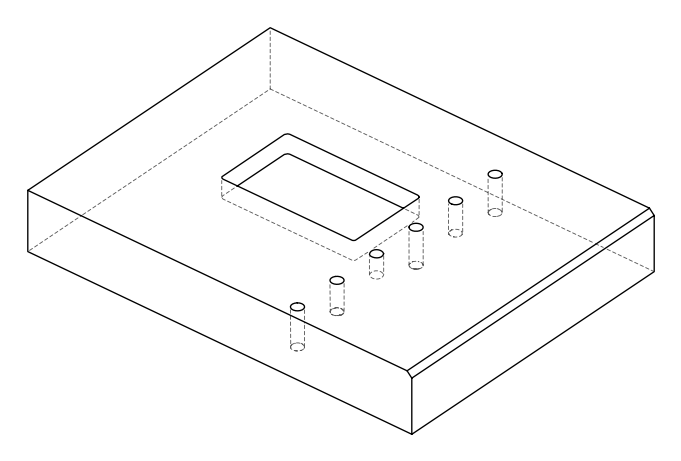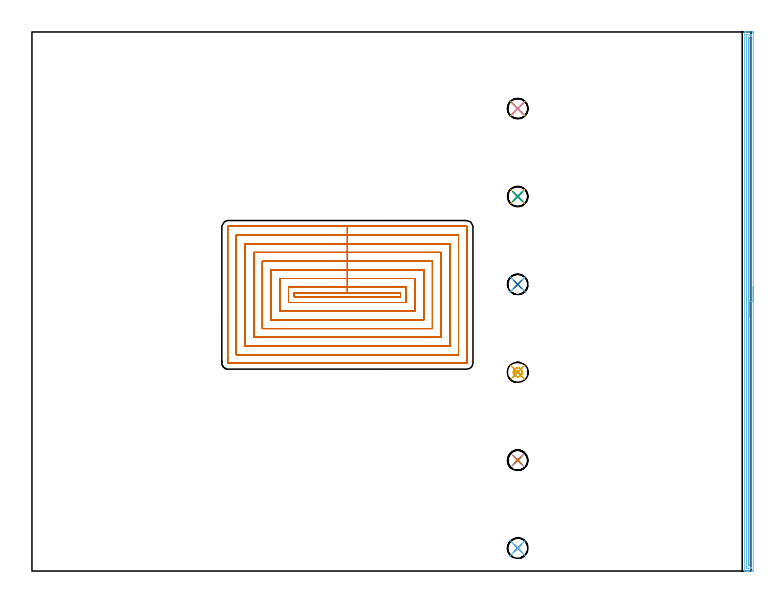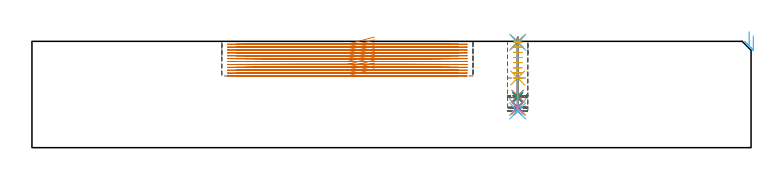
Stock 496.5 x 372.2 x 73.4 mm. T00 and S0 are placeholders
(PLAN: 25 operations, 15 tool changes, 86.5 min)
(1 SPOT_DRILL | STEP1POCKET | NXT0321_9005460120000 | 0.03 min | 423 mm3)
(2 SPOT_DRILL_1 | STEP1POCKET_1 | NXT0321_9005460120000 | 0.03 min | 419 mm3)
(3 SPOT_DRILL_2 | STEP1POCKET_2 | NXT0321_9005460120000 | 0.03 min | 2 mm3)
(4 SPOT_DRILL_3 | STEP1POCKET_3 | NXT0321_9005460120000 | 0.03 min | 3 mm3)
(5 SPOT_DRILL_4 | STEP1POCKET_4 | NXT0321_9005460120000 | 0.03 min | 2 mm3)
(6 SPOT_DRILL_5 | STEP1POCKET_5 | NXT0321_9005460120000 | 0.03 min | 2 mm3)
(7 DRILL_BLIND_HOLE_INTO_CENTER | STEP1POCKET | UGT0301_480 | 0.2 min | 2608 mm3)
(8 DRILL_TO_ENLARGE_BLIND_HOLE | STEP1POCKET | UGT0301_374 | 0.2 min | 3754 mm3)
(9 DRILL_BLIND_HOLE_INTO_CENTER_1 | STEP1POCKET_1 | UGT0301_480 | 0.16 min | 2023 mm3)
(10 DRILL_TO_ENLARGE_BLIND_HOLE_1 | STEP1POCKET_1 | UGT0301_374 | 0.16 min | 2963 mm3)
(11 DRILL_BLIND_HOLE_INTO_CENTER_2 | STEP1POCKET_2 | NXT0301_128 | 0.11 min | 2725 mm3)
(12 DRILL_BLIND_HOLE_INTO_CENTER_3 | STEP1POCKET_3 | UGT0301_480 | 0.19 min | 2457 mm3)
(13 DRILL_TO_ENLARGE_BLIND_HOLE_2 | STEP1POCKET_3 | UGT0301_374 | 0.19 min | 3553 mm3)
(14 DRILL_BLIND_HOLE_INTO_CENTER_4 | STEP1POCKET_4 | UGT0301_480 | 0.17 min | 2088 mm3)
(15 DRILL_TO_ENLARGE_BLIND_HOLE_3 | STEP1POCKET_4 | UGT0301_374 | 0.17 min | 3049 mm3)
(16 DRILL_BLIND_HOLE_INTO_CENTER_5 | STEP1POCKET_5 | UGT0301_480 | 0.19 min | 2488 mm3)
(17 DRILL_TO_ENLARGE_BLIND_HOLE_4 | STEP1POCKET_5 | UGT0301_374 | 0.19 min | 3589 mm3)
(18 BORE_BLIND_HOLE | STEP1POCKET | UGT0332_064 | 0.2 min | 1022 mm3)
(19 BORE_BLIND_HOLE_1 | STEP1POCKET_1 | UGT0332_064 | 0.16 min | 802 mm3)
(20 BORE_BLIND_HOLE_2 | STEP1POCKET_3 | UGT0332_064 | 0.19 min | 964 mm3)
(21 BORE_BLIND_HOLE_3 | STEP1POCKET_4 | UGT0332_064 | 0.17 min | 824 mm3)
(22 BORE_BLIND_HOLE_4 | STEP1POCKET_5 | UGT0332_064 | 0.19 min | 970 mm3)
(23 MILL_ROUGH_BLIND_HOLE_CONTOUR | STEP1POCKET_2 | NXT0201_009 | Spiral | 1.05 min | 1213 mm3)
(24 AREA_MILL | FG_CHAMFER_SURFACE | UGT0205_001 | 9.09 min | 6925 mm3)
(25 MILL_RECTANGULAR_POCKET | POCKET_RECTANGULAR_STRAIGHT | NXT0201_009 | Follow Part, ap 2, ae 75% | 73.33 min | 424805 mm3)
(TOOL NXT0321_9005460120000 | NC Spot Drill, 142deg, 12mm, Carbide, Uncoated | D12 PA142 FL30 Z2)
(TOOL UGT0301_480 | Carbide Drill 8.5 mm | D8.5 PA118 FL75 Z2)
(TOOL UGT0301_374 | Twist Drill Flat Bottom 13 mm | D13 PA180 FL101 Z2)
(TOOL NXT0301_128 | Carbide Drill 12mm [861.1-1200-036A1-GP GC34] | D12 PA150 FL37.4 Z2)
(TOOL UGT0332_064 | 14 mm Boring Bar Slip Fit | D14)
(TOOL NXT0201_009 | ENDMILL 8mm [2P460-0800-NA 1630] | D8 FL26 Z6)
(TOOL UGT0205_001 | Chamfer Mill 20 x 3 x 45 deg. | D20 FL50 Z2)
(OP 1 SPOT_DRILL)
G17 G21 G94 G90
T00 M6
G54
G17 G0 G90 X335.4 Y15.8 S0 M3
G43 Z83.4 H0
G94 G81 G98 Z72.793 F250. R76.4
G80
M5
M2
(OP 2 SPOT_DRILL_1)
G17 G21 G94 G90
T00 M6
G54
G17 G0 G90 X335.4 Y76.5 S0 M3
G43 Z83.4 H0
G94 G81 G98 Z72.793 F250. R76.4
G80
M5
M2
(OP 3 SPOT_DRILL_2)
G17 G21 G94 G90
T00 M6
G54
G17 G0 G90 X335.4 Y137.2 S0 M3
G43 Z83.4 H0
G94 G81 G98 Z72.793 F250. R76.4
G80
M5
M2
(OP 4 SPOT_DRILL_3)
G17 G21 G94 G90
T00 M6
G54
G17 G0 G90 X335.4 Y197.9 S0 M3
G43 Z83.4 H0
G94 G81 G98 Z72.793 F250. R76.4
G80
M5
M2
(OP 5 SPOT_DRILL_4)
G17 G21 G94 G90
T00 M6
G54
G17 G0 G90 X335.4 Y258.6 S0 M3
G43 Z83.4 H0
G94 G81 G98 Z72.793 F250. R76.4
G80
M5
M2
(OP 6 SPOT_DRILL_5)
G17 G21 G94 G90
T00 M6
G54
G17 G0 G90 X335.4 Y319.3 S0 M3
G43 Z83.4 H0
G94 G81 G98 Z72.793 F250. R76.4
G80
M5
M2
(OP 7 DRILL_BLIND_HOLE_INTO_CENTER)
G17 G21 G94 G90
T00 M6
G54
G17 G0 G90 X335.4 Y15.8 S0 M3
G43 Z83.4 H0
G94 G81 G98 Z25.3 F250. R75.4
G80
M5
M2
(OP 8 DRILL_TO_ENLARGE_BLIND_HOLE)
G17 G21 G94 G90
T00 M6
G54
G17 G0 G90 X335.4 Y15.8 S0 M3
G43 Z83.4 H0
G94 G73 G98 Z25.3 F250. Q12.025 R75.4
G80
M5
M2
(OP 9 DRILL_BLIND_HOLE_INTO_CENTER_1)
G17 G21 G94 G90
T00 M6
G54
G17 G0 G90 X335.4 Y76.5 S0 M3
G43 Z83.4 H0
G94 G81 G98 Z35.6 F250. R75.4
G80
M5
M2
(OP 10 DRILL_TO_ENLARGE_BLIND_HOLE_1)
G17 G21 G94 G90
T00 M6
G54
G17 G0 G90 X335.4 Y76.5 S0 M3
G43 Z83.4 H0
G94 G73 G98 Z35.6 F250. Q12.6 R75.4
G80
M5
M2
(OP 11 DRILL_BLIND_HOLE_INTO_CENTER_2)
G17 G21 G94 G90
T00 M6
G54
G17 G0 G90 X335.4 Y137.2 S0 M3
G43 Z83.4 H1
G94 G81 G98 Z48.1 F250. R75.4
G80
M5
M2
(OP 12 DRILL_BLIND_HOLE_INTO_CENTER_3)
G17 G21 G94 G90
T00 M6
G54
G17 G0 G90 X335.4 Y197.9 S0 M3
G43 Z83.4 H0
G94 G81 G98 Z27.9 F250. R75.4
G80
M5
M2
(OP 13 DRILL_TO_ENLARGE_BLIND_HOLE_2)
G17 G21 G94 G90
T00 M6
G54
G17 G0 G90 X335.4 Y197.9 S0 M3
G43 Z83.4 H0
G94 G73 G98 Z27.9 F250. Q11.375 R75.4
G80
M5
M2
(OP 14 DRILL_BLIND_HOLE_INTO_CENTER_4)
G17 G21 G94 G90
T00 M6
G54
G17 G0 G90 X335.4 Y258.6 S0 M3
G43 Z83.4 H0
G94 G81 G98 Z34.5 F250. R75.4
G80
M5
M2
(OP 15 DRILL_TO_ENLARGE_BLIND_HOLE_3)
G17 G21 G94 G90
T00 M6
G54
G17 G0 G90 X335.4 Y258.6 S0 M3
G43 Z83.4 H0
G94 G73 G98 Z34.5 F250. Q12.967 R75.4
G80
M5
M2
(OP 16 DRILL_BLIND_HOLE_INTO_CENTER_5)
G17 G21 G94 G90
T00 M6
G54
G17 G0 G90 X335.4 Y319.3 S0 M3
G43 Z83.4 H0
G94 G81 G98 Z27.4 F250. R75.4
G80
M5
M2
(OP 17 DRILL_TO_ENLARGE_BLIND_HOLE_4)
G17 G21 G94 G90
T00 M6
G54
G17 G0 G90 X335.4 Y319.3 S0 M3
G43 Z83.4 H0
G94 G73 G98 Z27.4 F250. Q11.5 R75.4
G80
M5
M2
(OP 18 BORE_BLIND_HOLE)
G17 G21 G94 G90
T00 M6
G54
G17 G0 G90 X335.4 Y15.8 S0 M3
G43 Z83.4 H0
G94 G85 G98 Z25.3 F250. R75.4
G80
M5
M2
(OP 19 BORE_BLIND_HOLE_1)
G17 G21 G94 G90
T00 M6
G54
G17 G0 G90 X335.4 Y76.5 S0 M3
G43 Z83.4 H0
G94 G85 G98 Z35.6 F250. R75.4
G80
M5
M2
(OP 20 BORE_BLIND_HOLE_2)
G17 G21 G94 G90
T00 M6
G54
G17 G0 G90 X335.4 Y197.9 S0 M3
G43 Z83.4 H0
G94 G85 G98 Z27.9 F250. R75.4
G80
M5
M2
(OP 21 BORE_BLIND_HOLE_3)
G17 G21 G94 G90
T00 M6
G54
G17 G0 G90 X335.4 Y258.6 S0 M3
G43 Z83.4 H0
G94 G85 G98 Z34.5 F250. R75.4
G80
M5
M2
(OP 22 BORE_BLIND_HOLE_4)
G17 G21 G94 G90
T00 M6
G54
G17 G0 G90 X335.4 Y319.3 S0 M3
G43 Z83.4 H0
G94 G85 G98 Z27.4 F250. R75.4
G80
M5
M2
(OP 23 MILL_ROUGH_BLIND_HOLE_CONTOUR)
G17 G21 G94 G90
T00 M6
G54
G17 G0 G90 X335.4 Y137.2 S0 M3
G43 Z83.4 H1
Z72.863
G94 G3 X335.715 Y138.006 R0.465 F250.
X334.28 Y138.235 R1.311
X333.209 Y135.77 R2.012
X335.639 Y134.159 R2.366
X338.441 Y137.439 R3.05
X335.639 Y134.159 R-3.05
X337.04 Y135.799 R1.525
X335.4 Y137.2 R1.525
G0 Z69.325
G3 X335.715 Y138.006 R0.465
X334.28 Y138.235 R1.311
X333.209 Y135.77 R2.012
X335.639 Y134.159 R2.366
X338.441 Y137.439 R3.05
X335.639 Y134.159 R-3.05
X337.04 Y135.799 R1.525
X335.4 Y137.2 R1.525
G0 Z65.788
G3 X335.715 Y138.006 R0.465
X334.28 Y138.235 R1.311
X333.209 Y135.77 R2.012
X335.639 Y134.159 R2.366
X338.441 Y137.439 R3.05
X335.639 Y134.159 R-3.05
X337.04 Y135.799 R1.525
X335.4 Y137.2 R1.525
G0 Z62.25
G3 X335.715 Y138.006 R0.465
X334.28 Y138.235 R1.311
X333.209 Y135.77 R2.012
X335.639 Y134.159 R2.366
X338.441 Y137.439 R3.05
X335.639 Y134.159 R-3.05
X337.04 Y135.799 R1.525
X335.4 Y137.2 R1.525
G0 Z58.713
G3 X335.715 Y138.006 R0.465
X334.28 Y138.235 R1.311
X333.209 Y135.77 R2.012
X335.639 Y134.159 R2.366
X338.441 Y137.439 R3.05
X335.639 Y134.159 R-3.05
X337.04 Y135.799 R1.525
X335.4 Y137.2 R1.525
G0 Z55.175
G3 X335.715 Y138.006 R0.465
X334.28 Y138.235 R1.311
X333.209 Y135.77 R2.012
X335.639 Y134.159 R2.366
X338.441 Y137.439 R3.05
X335.639 Y134.159 R-3.05
X337.04 Y135.799 R1.525
X335.4 Y137.2 R1.525
G0 Z51.638
G3 X335.715 Y138.006 R0.465
X334.28 Y138.235 R1.311
X333.209 Y135.77 R2.012
X335.639 Y134.159 R2.366
X338.441 Y137.439 R3.05
X335.639 Y134.159 R-3.05
X337.04 Y135.799 R1.525
X335.4 Y137.2 R1.525
G0 Z48.1
G3 X335.715 Y138.006 R0.465
X334.28 Y138.235 R1.311
X333.209 Y135.77 R2.012
X335.639 Y134.159 R2.366
X338.441 Y137.439 R3.05
X335.639 Y134.159 R-3.05
X337.04 Y135.799 R1.525
X335.4 Y137.2 R1.525
G0 Z83.4
M5
M2
(OP 24 AREA_MILL)
G17 G21 G94 G90
T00 M6
G54
G17 G0 G90 X498. Y196.1 S1061 M3
G43 Z83.4 H0
Z77.3
G94 G1 Y196.062 Z76.428 F250.
Y195.948 Z75.563
Y195.759 Z74.712
Y195.497 Z73.88
Y195.163 Z73.074
Y194.76 Z72.3
Y194.292 Z71.564
Y193.76 Z70.872
Y193.171 Z70.229
Y192.528 Z69.639
Y191.836 Z69.108
Y191.1 Z68.64
Y190.326 Z68.237
Y189.52 Z67.903
Y188.688 Z67.641
Y187.836 Z67.452
Y186.972 Z67.338
Y186.1 Z67.3
X497.999 Y0.625 Z67.301
X497.996 Y0.208 Z67.302
X497.992 Y0.01 Z67.305
X497.586 Y0. Z67.71
X494.95 Z70.344
X494.422 Z70.875
X494.071 Z71.225
X493.543 Z71.753
X493.192 Z72.102
X492.23 Z73.07
X492.063 Y0.002 Z73.23
X491.902 Y0.01 Z73.389
X491.9 Y0.178 Z73.4
Y372.022
X491.902 Y372.19 Z73.388
X492.063 Y372.198 Z73.23
X492.23 Y372.2 Z73.07
X492.492 Z72.808
X493.192 Z72.102
X494.422 Z70.875
X494.95 Z70.344
X495.565 Z69.731
X497.322 Z67.974
X497.586 Y372.197 Z67.71
X497.992 Y372.19 Z67.305
X497.996 Y371.992 Z67.302
X497.999 Y371.575 Z67.301
X498. Y186.1 Z67.3
X496.586 Z68.714
X496.585 Y2.413 Z68.715
X496.581 Y2.029 Z68.719
X496.58 Y2.013 Z68.72
X496.55 Y2.008 Z68.75
X496.478 Y2.003 Z68.822
X496.37 Y2.001 Z68.93
X496.235 Y2. Z69.065
X494.477 Z70.823
X493.598 Z71.702
X493.395 Y2.002 Z71.905
X493.362 Y2.005 Z71.938
X493.33 Y2.009 Z71.97
X493.321 Y2.05 Z71.979
X493.316 Y2.287 Z71.984
X493.315 Y2.413 Z71.985
X493.314 Y3.183 Z71.986
X493.315 Y369.787 Z71.985
X493.319 Y370.171 Z71.981
X493.321 Y370.187 Z71.979
X493.35 Y370.192 Z71.95
X493.422 Y370.197 Z71.878
X493.53 Y370.199 Z71.77
X493.665 Y370.2 Z71.635
X495.423 Z69.877
X496.302 Z68.998
X496.505 Y370.198 Z68.795
X496.538 Y370.195 Z68.762
X496.57 Y370.191 Z68.73
X496.579 Y370.15 Z68.721
X496.584 Y369.913 Z68.716
X496.585 Y369.787 Z68.715
X496.586 Y369.017 Z68.714
Y186.1
X495.172 Z70.128
X495.171 Y4.201 Z70.129
X495.17 Y4.088 Z70.13
X495.167 Y4.033 Z70.133
X495.165 Y4.012 Z70.135
X495.141 Y4.007 Z70.159
X494.95 Y4.005 Z70.35
X494.754 Y4.009 Z70.546
X494.735 Y4.011 Z70.565
X494.733 Y4.026 Z70.567
X494.73 Y4.065 Z70.57
X494.729 Y4.125 Z70.571
X494.728 Y4.201 Z70.572
X494.729 Y367.999 Z70.571
X494.731 Y368.112 Z70.569
X494.733 Y368.167 Z70.567
X494.735 Y368.188 Z70.565
X494.759 Y368.193 Z70.541
X494.95 Y368.195 Z70.35
X495.146 Y368.191 Z70.154
X495.165 Y368.189 Z70.135
X495.167 Y368.174 Z70.133
X495.17 Y368.135 Z70.13
X495.171 Y368.075 Z70.129
X495.172 Y367.999 Z70.128
Y186.1
Y185.228 Z70.166
Y184.364 Z70.28
Y183.512 Z70.469
Y182.68 Z70.731
Y181.874 Z71.065
Y181.1 Z71.468
Y180.364 Z71.937
Y179.672 Z72.468
Y179.029 Z73.057
Y178.44 Z73.701
Y177.908 Z74.393
Y177.44 Z75.128
Y177.037 Z75.902
Y176.703 Z76.708
Y176.441 Z77.54
Y176.252 Z78.392
Y176.138 Z79.257
Y176.1 Z80.128
G0 Z83.4
M5
M2
(OP 25 MILL_RECTANGULAR_POCKET)
G17 G21 G94 G90
T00 M6
G54
G17 G0 G90 X236.429 Y192. S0 M3
G43 Z83.4 H1
Z76.4
G94 G1 X217.8 Z71.408 F250.
X181.1 F500.
Y189.4
X254.5
Y192.
X217.8
Y196.
X177.1
Y185.4
X258.5
Y196.
X217.8
Y202.
X171.1
Y179.4
X264.5
Y202.
X217.8
Y208.
X165.1
Y173.4
X270.5
Y208.
X217.8
Y214.
X159.1
Y167.4
X276.5
Y214.
X217.8
Y220.
X153.1
Y161.4
X282.5
Y220.
X217.8
Y226.
X147.1
Y155.4
X288.5
Y226.
X217.8
Y232.
X141.1
Y149.4
X294.5
Y232.
X217.8
Y238.
X135.4
G3 X135.1 Y237.7 R0.3
G1 Y143.7
G3 X135.4 Y143.4 R0.3
G1 X300.2
G3 X300.5 Y143.7 R0.3
G1 Y237.7
G3 X300.2 Y238. R0.3
G1 X217.8
X216.8
G0 X236.429 Y192. Z74.408
G1 X217.8 Z69.417 F250.
X181.1 F500.
Y189.4
X254.5
Y192.
X217.8
Y196.
X177.1
Y185.4
X258.5
Y196.
X217.8
Y202.
X171.1
Y179.4
X264.5
Y202.
X217.8
Y208.
X165.1
Y173.4
X270.5
Y208.
X217.8
Y214.
X159.1
Y167.4
X276.5
Y214.
X217.8
Y220.
X153.1
Y161.4
X282.5
Y220.
X217.8
Y226.
X147.1
Y155.4
X288.5
Y226.
X217.8
Y232.
X141.1
Y149.4
X294.5
Y232.
X217.8
Y238.
X135.4
G3 X135.1 Y237.7 R0.3
G1 Y143.7
G3 X135.4 Y143.4 R0.3
G1 X300.2
G3 X300.5 Y143.7 R0.3
G1 Y237.7
G3 X300.2 Y238. R0.3
G1 X217.8
X216.8
G0 X236.429 Y192. Z72.417
G1 X217.8 Z67.425 F250.
X181.1 F500.
Y189.4
X254.5
Y192.
X217.8
Y196.
X177.1
Y185.4
X258.5
Y196.
X217.8
Y202.
X171.1
Y179.4
X264.5
Y202.
X217.8
Y208.
X165.1
Y173.4
X270.5
Y208.
X217.8
Y214.
X159.1
Y167.4
X276.5
Y214.
X217.8
Y220.
X153.1
Y161.4
X282.5
Y220.
X217.8
Y226.
X147.1
Y155.4
X288.5
Y226.
X217.8
Y232.
X141.1
Y149.4
X294.5
Y232.
X217.8
Y238.
X135.4
G3 X135.1 Y237.7 R0.3
G1 Y143.7
G3 X135.4 Y143.4 R0.3
G1 X300.2
G3 X300.5 Y143.7 R0.3
G1 Y237.7
G3 X300.2 Y238. R0.3
G1 X217.8
X216.8
G0 X236.429 Y192. Z70.425
G1 X217.8 Z65.433 F250.
X181.1 F500.
Y189.4
X254.5
Y192.
X217.8
Y196.
X177.1
Y185.4
X258.5
Y196.
X217.8
Y202.
X171.1
Y179.4
X264.5
Y202.
X217.8
Y208.
X165.1
Y173.4
X270.5
Y208.
X217.8
Y214.
X159.1
Y167.4
X276.5
Y214.
X217.8
Y220.
X153.1
Y161.4
X282.5
Y220.
X217.8
Y226.
X147.1
Y155.4
X288.5
Y226.
X217.8
Y232.
X141.1
Y149.4
X294.5
Y232.
X217.8
Y238.
X135.4
G3 X135.1 Y237.7 R0.3
G1 Y143.7
G3 X135.4 Y143.4 R0.3
G1 X300.2
G3 X300.5 Y143.7 R0.3
G1 Y237.7
G3 X300.2 Y238. R0.3
G1 X217.8
X216.8
G0 X236.429 Y192. Z68.433
G1 X217.8 Z63.442 F250.
X181.1 F500.
Y189.4
X254.5
Y192.
X217.8
Y196.
X177.1
Y185.4
X258.5
Y196.
X217.8
Y202.
X171.1
Y179.4
X264.5
Y202.
X217.8
Y208.
X165.1
Y173.4
X270.5
Y208.
X217.8
Y214.
X159.1
Y167.4
X276.5
Y214.
X217.8
Y220.
X153.1
Y161.4
X282.5
Y220.
X217.8
Y226.
X147.1
Y155.4
X288.5
Y226.
X217.8
Y232.
X141.1
Y149.4
X294.5
Y232.
X217.8
Y238.
X135.4
G3 X135.1 Y237.7 R0.3
G1 Y143.7
G3 X135.4 Y143.4 R0.3
G1 X300.2
G3 X300.5 Y143.7 R0.3
G1 Y237.7
G3 X300.2 Y238. R0.3
G1 X217.8
X216.8
G0 X236.429 Y192. Z66.442
G1 X217.8 Z61.45 F250.
X181.1 F500.
Y189.4
X254.5
Y192.
X217.8
Y196.
X177.1
Y185.4
X258.5
Y196.
X217.8
Y202.
X171.1
Y179.4
X264.5
Y202.
X217.8
Y208.
X165.1
Y173.4
X270.5
Y208.
X217.8
Y214.
X159.1
Y167.4
X276.5
Y214.
X217.8
Y220.
X153.1
Y161.4
X282.5
Y220.
X217.8
Y226.
X147.1
Y155.4
X288.5
Y226.
X217.8
Y232.
X141.1
Y149.4
X294.5
Y232.
X217.8
Y238.
X135.4
G3 X135.1 Y237.7 R0.3
G1 Y143.7
G3 X135.4 Y143.4 R0.3
G1 X300.2
G3 X300.5 Y143.7 R0.3
G1 Y237.7
G3 X300.2 Y238. R0.3
G1 X217.8
X216.8
G0 X236.429 Y192. Z64.45
G1 X217.8 Z59.458 F250.
X181.1 F500.
Y189.4
X254.5
Y192.
X217.8
Y196.
X177.1
Y185.4
X258.5
Y196.
X217.8
Y202.
X171.1
Y179.4
X264.5
Y202.
X217.8
Y208.
X165.1
Y173.4
X270.5
Y208.
X217.8
Y214.
X159.1
Y167.4
X276.5
Y214.
X217.8
Y220.
X153.1
Y161.4
X282.5
Y220.
X217.8
Y226.
X147.1
Y155.4
X288.5
Y226.
X217.8
Y232.
X141.1
Y149.4
X294.5
Y232.
X217.8
Y238.
X135.4
G3 X135.1 Y237.7 R0.3
G1 Y143.7
G3 X135.4 Y143.4 R0.3
G1 X300.2
G3 X300.5 Y143.7 R0.3
G1 Y237.7
G3 X300.2 Y238. R0.3
G1 X217.8
X216.8
G0 X236.429 Y192. Z62.458
G1 X217.8 Z57.467 F250.
X181.1 F500.
Y189.4
X254.5
Y192.
X217.8
Y196.
X177.1
Y185.4
X258.5
Y196.
X217.8
Y202.
X171.1
Y179.4
X264.5
Y202.
X217.8
Y208.
X165.1
Y173.4
X270.5
Y208.
X217.8
Y214.
X159.1
Y167.4
X276.5
Y214.
X217.8
Y220.
X153.1
Y161.4
X282.5
Y220.
X217.8
Y226.
X147.1
Y155.4
X288.5
Y226.
X217.8
Y232.
X141.1
Y149.4
X294.5
Y232.
X217.8
Y238.
X135.4
G3 X135.1 Y237.7 R0.3
G1 Y143.7
G3 X135.4 Y143.4 R0.3
G1 X300.2
G3 X300.5 Y143.7 R0.3
G1 Y237.7
G3 X300.2 Y238. R0.3
G1 X217.8
X216.8
G0 X236.429 Y192. Z60.467
G1 X217.8 Z55.475 F250.
X181.1 F500.
Y189.4
X254.5
Y192.
X217.8
Y196.
X177.1
Y185.4
X258.5
Y196.
X217.8
Y202.
X171.1
Y179.4
X264.5
Y202.
X217.8
Y208.
X165.1
Y173.4
X270.5
Y208.
X217.8
Y214.
X159.1
Y167.4
X276.5
Y214.
X217.8
Y220.
X153.1
Y161.4
X282.5
Y220.
X217.8
Y226.
X147.1
Y155.4
X288.5
Y226.
X217.8
Y232.
X141.1
Y149.4
X294.5
Y232.
X217.8
Y238.
X135.4
G3 X135.1 Y237.7 R0.3
G1 Y143.7
G3 X135.4 Y143.4 R0.3
G1 X300.2
G3 X300.5 Y143.7 R0.3
G1 Y237.7
G3 X300.2 Y238. R0.3
G1 X217.8
X216.8
G0 X236.429 Y192. Z58.475
G1 X217.8 Z53.483 F250.
X181.1 F500.
Y189.4
X254.5
Y192.
X217.8
Y196.
X177.1
Y185.4
X258.5
Y196.
X217.8
Y202.
X171.1
Y179.4
X264.5
Y202.
X217.8
Y208.
X165.1
Y173.4
X270.5
Y208.
X217.8
Y214.
X159.1
Y167.4
X276.5
Y214.
X217.8
Y220.
X153.1
Y161.4
X282.5
Y220.
X217.8
Y226.
X147.1
Y155.4
X288.5
Y226.
X217.8
Y232.
X141.1
Y149.4
X294.5
Y232.
X217.8
Y238.
X135.4
G3 X135.1 Y237.7 R0.3
G1 Y143.7
G3 X135.4 Y143.4 R0.3
G1 X300.2
G3 X300.5 Y143.7 R0.3
G1 Y237.7
G3 X300.2 Y238. R0.3
G1 X217.8
X216.8
G0 X236.429 Y192. Z56.483
G1 X217.8 Z51.492 F250.
X181.1 F500.
Y189.4
X254.5
Y192.
X217.8
Y196.
X177.1
Y185.4
X258.5
Y196.
X217.8
Y202.
X171.1
Y179.4
X264.5
Y202.
X217.8
Y208.
X165.1
Y173.4
X270.5
Y208.
X217.8
Y214.
X159.1
Y167.4
X276.5
Y214.
X217.8
Y220.
X153.1
Y161.4
X282.5
Y220.
X217.8
Y226.
X147.1
Y155.4
X288.5
Y226.
X217.8
Y232.
X141.1
Y149.4
X294.5
Y232.
X217.8
Y238.
X135.4
G3 X135.1 Y237.7 R0.3
G1 Y143.7
G3 X135.4 Y143.4 R0.3
G1 X300.2
G3 X300.5 Y143.7 R0.3
G1 Y237.7
G3 X300.2 Y238. R0.3
G1 X217.8
X216.8
G0 X236.429 Y192. Z54.492
G1 X217.8 Z49.5 F250.
X181.1 F500.
Y189.4
X254.5
Y192.
X217.8
Y196.
X177.1
Y185.4
X258.5
Y196.
X217.8
Y202.
X171.1
Y179.4
X264.5
Y202.
X217.8
Y208.
X165.1
Y173.4
X270.5
Y208.
X217.8
Y214.
X159.1
Y167.4
X276.5
Y214.
X217.8
Y220.
X153.1
Y161.4
X282.5
Y220.
X217.8
Y226.
X147.1
Y155.4
X288.5
Y226.
X217.8
Y232.
X141.1
Y149.4
X294.5
Y232.
X217.8
Y238.
X135.4
G3 X135.1 Y237.7 R0.3
G1 Y143.7
G3 X135.4 Y143.4 R0.3
G1 X300.2
G3 X300.5 Y143.7 R0.3
G1 Y237.7
G3 X300.2 Y238. R0.3
G1 X217.8
X216.8
G0 Z83.4
M5
M2
